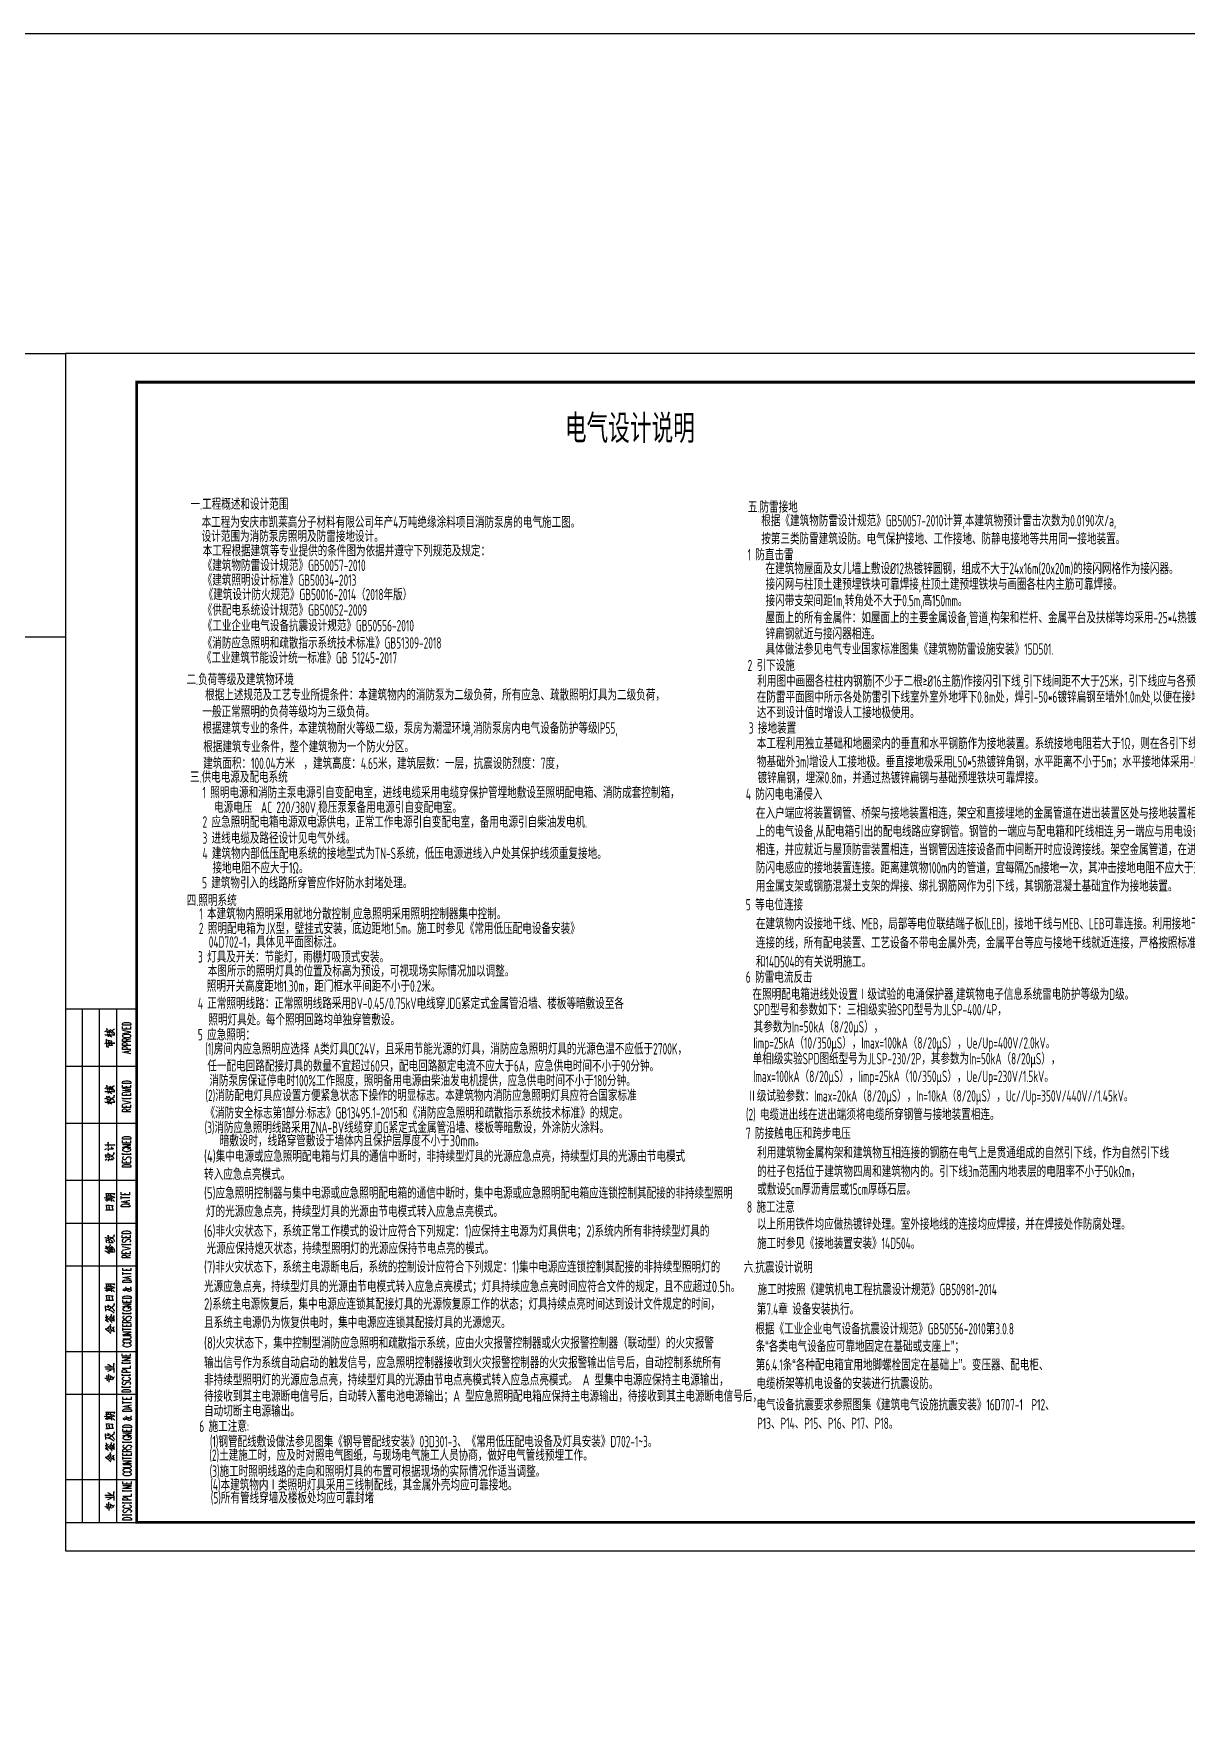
# Model space of a CAD drawing. Extents: x 5394041 to 5729212, y -433068 to -301615.
# Drawn here: x 5440235 to 5480678, y -360236 to -301615 of the extents above; entities that cross this region are included whole.
import ezdxf

# ---------------------------------------------------------------- set-up
doc = ezdxf.new("R2010")
doc.units = 0
doc.header["$LTSCALE"] = 1000
doc.header["$MEASUREMENT"] = 0
doc.layers.get('0').update_dxf_attribs({"linetype": 'CONTINUOUS'})
doc.layers.add('WALL', color=2, linetype='CONTINUOUS')
doc.layers.add('电气', color=3, linetype='CONTINUOUS')
doc.styles.add('SCEI', font='sceie.shx', dxfattribs={"width": 0.75, "bigfont": 'sceic.shx'})
doc.styles.add('sceic', font='sceie.shx', dxfattribs={"width": 0.8, "bigfont": 'sceic.shx'})
doc.styles.add('sceie', font='sceie.shx', dxfattribs={"width": 0.7, "bigfont": 'sceic.shx'})

# ---------------------------------------------------------------- blocks, each defined once
blk = doc.blocks.new('A$C04D97144')
for p, q in [((6, 0), (6, 180)), ((12, 0), (12, 180)), ((18, 0), (18, 180)), ((0, 160), (25, 160)), ((0, 140), (25, 140)), ((0, 120), (25, 120)), ((0, 105), (25, 105)), ((0, 90), (25, 90)), ((0, 60), (25, 60)), ((0, 45), (25, 45)), ((0, 15), (25, 15))]:
    blk.add_line(p, q)
blk.add_lwpolyline([(0, 180), (0, 0), (25, 0), (25, 180)], close=True)
for points in [[(13.81, 170.94), (13.95, 171.05), (13.92, 171.02), (17.27, 171.02), (17, 170.98), (16.72, 171.02)], [(13.86, 172.15), (14.14, 172.35), (14.27, 172.38), (14.34, 172.35)], [(14.77, 171.68), (14.55, 173.26), (14.52, 173.14), (14.6, 172.92)], [(14.74, 172.24), (14.91, 172.21), (15.58, 171.72), (15.62, 171.68), (15.41, 172.54)], [(14.8, 171.44), (14.97, 170.34)], [(14.99, 171.05), (15.44, 170.8), (15.79, 170.59), (16.04, 170.42), (16.29, 170.2)], [(15.05, 172.71), (15.19, 172.68), (15.62, 172.35), (15.65, 172.32), (15.93, 172.07), (16.21, 171.79), (16.46, 171.47)], [(15.19, 171.05), (15.54, 171.41)], [(15.62, 172.92), (15.82, 172.82), (16.28, 172.49), (16.56, 172.15), (16.86, 171.79), (17.09, 171.47), (17.27, 171.22)], [(16.39, 172.38), (16.86, 172.95), (17.09, 173.06), (16.81, 172.89)], [(22.97, 174.41), (20.03, 174.41), (20.03, 174.9), (20.17, 175.1), (20.47, 175.24), (20.72, 175.32), (21.18, 175.38), (21.87, 175.38), (22.28, 175.32), (22.58, 175.24), (22.83, 175.1), (22.97, 174.9), (22.97, 174.41), (22.97, 174.41)], [(22.97, 173), (20.03, 173), (20.03, 173.91)], [(20.03, 171.46), (22.97, 172.02), (20.03, 172.59)], [(20.03, 170.48), (20.17, 170.34), (20.47, 170.2), (20.72, 170.14), (21.18, 170.06), (21.87, 170.06), (22.28, 170.14), (22.58, 170.2), (22.83, 170.34), (22.97, 170.48), (22.97, 170.77), (22.83, 170.91), (22.58, 171.05), (22.28, 171.11), (21.87, 171.19), (21.18, 171.19), (20.72, 171.11), (20.47, 171.05), (20.17, 170.91), (20.03, 170.77), (20.03, 170.48), (20.03, 170.48)], [(21.43, 173), (21.43, 173.56)], [(22.97, 173), (22.97, 173.91)], [(13.78, 167.95), (14.06, 168.13), (14.27, 168.19)], [(14.27, 166.93), (14.52, 166.93), (14.71, 166.88), (14.91, 166.82), (15.05, 166.76)], [(14.56, 166.93), (14.41, 169.49), (14.31, 169.43), (14.77, 169.08)], [(14.66, 168.06), (14.71, 168.13), (17.28, 168.09), (17.03, 168.05), (16.72, 168.09)], [(16.18, 168.75), (16.32, 168.86), (14.97, 169.04), (15.08, 169.08), (15.27, 167.31)], [(15.02, 167.18), (15.27, 167.25), (16.53, 167.36), (16.29, 167.32), (16.18, 168.75), (16.15, 168.58), (16.21, 168.27)], [(15.73, 167.59), (15.62, 168.61)], [(22.97, 168.74), (20.03, 168.74), (20.03, 169.37), (20.17, 169.57), (20.33, 169.65), (20.58, 169.71), (20.88, 169.71), (21.18, 169.65), (21.27, 169.57), (21.43, 169.37), (21.43, 168.74)], [(22.97, 167.34), (20.03, 167.34), (20.03, 167.97), (20.17, 168.17), (20.33, 168.24), (20.58, 168.31), (21.02, 168.31), (21.27, 168.24), (21.43, 168.17), (21.57, 167.97), (21.57, 167.34)], [(22.97, 165.93), (20.03, 165.93), (20.03, 166.57), (20.17, 166.77), (20.33, 166.84), (20.58, 166.92), (21.02, 166.92), (21.27, 166.84), (21.43, 166.77), (21.57, 166.57), (21.57, 165.93)], [(22.97, 164.39), (20.03, 164.95), (22.97, 165.52)], [(21.43, 169.23), (22.97, 169.71)], [(21.98, 164.61), (21.98, 165.3)], [(13.86, 152.26), (14.14, 152.46), (14.27, 152.49), (14.34, 152.46)], [(14.77, 151.79), (14.55, 153.37), (14.52, 153.26), (14.6, 153.03)], [(14.74, 152.35), (14.91, 152.32), (15.58, 151.84), (15.62, 151.79), (15.41, 152.67)], [(15.05, 152.82), (15.19, 152.81), (15.62, 152.46), (15.65, 152.43), (15.93, 152.18), (16.21, 151.9), (16.46, 151.58)], [(15.62, 153.03), (15.82, 152.95), (16.28, 152.6), (16.56, 152.26), (16.86, 151.9), (17.09, 151.58), (17.27, 151.33)], [(16.39, 152.49), (16.86, 153.06), (17.09, 153.17), (16.81, 153)], [(22.97, 153.91), (20.03, 153.91), (20.03, 154.4), (20.17, 154.6), (20.47, 154.74), (20.72, 154.82), (21.18, 154.88), (21.87, 154.88), (22.28, 154.82), (22.58, 154.74), (22.83, 154.6), (22.97, 154.4), (22.97, 153.91), (22.97, 153.91)], [(22.97, 152.51), (20.03, 152.51), (20.03, 153.42)], [(21.43, 152.51), (21.43, 153.06)], [(22.97, 152.51), (22.97, 153.42)], [(13.81, 151.05), (13.95, 151.16), (13.92, 151.13), (17.27, 151.13), (17, 151.1), (16.72, 151.13)], [(13.81, 148.52), (14.06, 148.69), (14.23, 148.76), (14.41, 148.76)], [(13.81, 147.36), (13.98, 147.5), (13.92, 147.45), (17.27, 147.45), (17.06, 147.39), (16.78, 147.45)], [(14.71, 148.1), (14.52, 149.54), (14.49, 149.43), (14.55, 149.29)], [(14.74, 147.84), (14.94, 146.76)], [(14.8, 151.55), (14.97, 150.45)], [(14.91, 149.01), (15.22, 149.35), (15.36, 149.43), (15.54, 149.54)], [(14.91, 148.47), (15.13, 148.44), (15.54, 148.16), (15.82, 147.95), (15.93, 147.84)], [(14.94, 147.45), (15.33, 147.28), (15.68, 147.08), (15.99, 146.89), (16.28, 146.65)], [(14.99, 151.16), (15.44, 150.91), (15.79, 150.7), (16.04, 150.53), (16.29, 150.31)], [(15.08, 147.47), (15.44, 147.88)], [(15.19, 151.16), (15.54, 151.52)], [(15.33, 148.98), (15.57, 149.01), (15.96, 148.83), (16.28, 148.66), (16.53, 148.47), (16.72, 148.3), (16.92, 148.13), (17.09, 147.92), (17.27, 147.67)], [(15.73, 148.21), (15.79, 148.3), (17.09, 149.29), (17.12, 149.82), (17.03, 149.32), (16.92, 149.18)], [(20.03, 150.83), (22.97, 151.18), (20.03, 151.52), (22.97, 151.88), (20.03, 152.23)], [(22.97, 149.7), (20.03, 149.7), (20.03, 150.61)], [(20.03, 148.52), (20.03, 148.98), (20.03, 148.71), (22.89, 148.71), (22.89, 148.52), (22.89, 148.98)], [(20.03, 146.76), (22.97, 147.33), (20.03, 147.89)], [(21.43, 149.7), (21.43, 150.26)], [(22.97, 149.7), (22.97, 150.61)], [(22.97, 145.5), (20.03, 145.5), (20.03, 146.42)], [(22.97, 144.03), (20.03, 144.03), (20.03, 144.67), (20.17, 144.88), (20.33, 144.94), (20.58, 145.02), (20.88, 145.02), (21.18, 144.94), (21.27, 144.88), (21.43, 144.67), (21.43, 144.03)], [(21.43, 145.5), (21.43, 146.07)], [(21.43, 144.53), (22.97, 145.02)], [(22.97, 145.5), (22.97, 146.42)], [(22.97, 134.41), (20.03, 134.41), (20.03, 134.9), (20.17, 135.1), (20.47, 135.25), (20.72, 135.31), (21.18, 135.39), (21.87, 135.39), (22.28, 135.31), (22.58, 135.25), (22.83, 135.1), (22.97, 134.9), (22.97, 134.41), (22.97, 134.41)], [(13.78, 132.37), (13.98, 132.39), (17.28, 132.39), (17.06, 132.37), (16.78, 132.39)], [(13.86, 130.75), (14.14, 130.97), (14.28, 131.08), (14.45, 131.15)], [(14.14, 128.29), (14.09, 129.06), (14, 128.99), (14.23, 128.9), (14.42, 128.9), (14.6, 128.9), (14.8, 128.9), (14.88, 128.93), (14.97, 128.99), (14.99, 129.1), (15.02, 129.24), (15.02, 129.45), (14.99, 129.56), (14.94, 129.64)], [(15.13, 131.49), (14.99, 133.33), (14.97, 133.22), (15.02, 132.98)], [(15.13, 130.33), (15.02, 131.11), (14.97, 131.07), (16.72, 131), (16.84, 130.89), (16.04, 131.66)], [(15.51, 128.11), (15.36, 129.21), (15.27, 129.13), (15.51, 129.02), (15.79, 128.88), (16.01, 128.74), (16.21, 128.6), (16.46, 128.37), (16.7, 128.11), (16.89, 127.86), (17.03, 127.66), (17.12, 127.49)], [(15.76, 128.08), (15.76, 128.15), (17, 129.2), (17.03, 129.73), (16.95, 129.2), (16.84, 129.06)], [(22.97, 133), (20.03, 133), (20.03, 133.91)], [(22.97, 131.46), (20.03, 131.46), (22.97, 132.45), (20.03, 132.45)], [(20.72, 131.19), (20.47, 131.11), (20.17, 130.97), (20.03, 130.83), (20.03, 130.55), (20.17, 130.42), (20.47, 130.28), (20.72, 130.2), (21.18, 130.14), (21.87, 130.14), (22.28, 130.2), (22.58, 130.28), (22.83, 130.42), (22.97, 130.55), (22.97, 130.83), (22.83, 130.97), (22.58, 131.11), (22.28, 131.19), (21.87, 131.19), (21.87, 130.83)], [(20.03, 129.02), (20.03, 129.48), (20.03, 129.21), (22.89, 129.21), (22.89, 129.02), (22.89, 129.48)], [(21.43, 133), (21.43, 133.56)], [(22.97, 133), (22.97, 133.91)], [(13.92, 128.22), (14.17, 128.26), (14.45, 128.26), (14.71, 128.19), (14.97, 128.11), (15.13, 128), (15.27, 127.89), (15.41, 127.75)], [(13.98, 127.12), (14.38, 127.45), (14.55, 127.52)], [(15.16, 126.7), (15.05, 127.45), (14.94, 127.34), (15.16, 127.31), (16.67, 127.3), (16.78, 127.16), (16.18, 127.75)], [(20.47, 128.24), (20.17, 128.1), (20.03, 127.89), (20.03, 127.61), (20.17, 127.41), (20.47, 127.27), (20.72, 127.27), (21.02, 127.33), (21.18, 127.41), (21.27, 127.55), (21.57, 127.97), (21.73, 128.1), (21.87, 128.18), (22.12, 128.24), (22.58, 128.24), (22.83, 128.1), (22.97, 127.89), (22.97, 127.61), (22.83, 127.41), (22.58, 127.27)], [(22.97, 126.01), (20.03, 126.01), (20.03, 126.92)], [(22.97, 124.61), (20.03, 124.61), (20.03, 125.1), (20.17, 125.3), (20.47, 125.44), (20.72, 125.52), (21.18, 125.58), (21.87, 125.58), (22.28, 125.52), (22.58, 125.44), (22.83, 125.3), (22.97, 125.1), (22.97, 124.61), (22.97, 124.61)], [(21.43, 126.01), (21.43, 126.56)], [(22.97, 126.01), (22.97, 126.92)], [(13.75, 113.87), (13.92, 113.91), (16.13, 113.83)], [(13.92, 113.06), (14.09, 113.13), (16.21, 113.13)], [(14.14, 114.51), (14.45, 114.6), (15.08, 114.6), (15.76, 114.57), (16.18, 114.51), (16.64, 114.37), (16.92, 114.2), (17.34, 113.88)], [(14.49, 114.6), (14.34, 115.45), (14.27, 115.36), (15.13, 115.36), (15.19, 115.36), (16.46, 115.39), (16.95, 115.36), (17.23, 115.33), (17.31, 115.31), (16.95, 114.89), (17.2, 115.28)], [(14.69, 112.61), (14.52, 114.29)], [(15.16, 113.16), (15.08, 113.66)], [(15.19, 114.62), (15.11, 115.11)], [(15.65, 113.17), (15.57, 113.63)], [(15.93, 114.57), (15.93, 114.62), (15.85, 115.07)], [(16.29, 112.53), (16.07, 114.29), (16.04, 114.2), (16.13, 114.09)], [(16.39, 113.63), (16.72, 113.94), (16.86, 113.94), (16.61, 113.83)], [(16.46, 113.17), (16.61, 113.16), (16.89, 112.92), (17.09, 112.72), (17.23, 112.53)], [(22.54, 114.92), (19.59, 114.92), (19.59, 115.83)], [(19.59, 113.44), (19.59, 114.43)], [(19.59, 113.94), (22.54, 113.94)], [(22.54, 111.9), (19.59, 112.47), (22.54, 113.03)], [(22.54, 110.72), (19.59, 110.72), (19.59, 111.21), (19.75, 111.41), (20.05, 111.56), (20.3, 111.63), (20.75, 111.7), (21.44, 111.7), (21.85, 111.63), (22.15, 111.56), (22.4, 111.41), (22.54, 111.21), (22.54, 110.72), (22.54, 110.72)], [(21, 114.92), (21, 115.48)], [(21.55, 112.12), (21.55, 112.81)], [(22.54, 114.92), (22.54, 115.83)], [(14.17, 109.58), (14.45, 109.64), (15.08, 109.67), (15.73, 109.69), (15.82, 109.69), (16.28, 109.69), (16.86, 109.69), (16.67, 109.69), (16.5, 110.8), (16.7, 111.02), (16.43, 111.08), (16.1, 111.08), (15.44, 111.12), (14.77, 111.13), (14.2, 111.13), (14.28, 111.16), (14.49, 109.67)], [(15.51, 109.69), (15.33, 110.8), (15.3, 110.69), (15.41, 110.42)], [(13.84, 99.93), (14.17, 99.88), (14.63, 99.71), (15.11, 99.49), (15.41, 99.32), (15.65, 99.21), (15.85, 99.08)], [(15.16, 99.49), (14.99, 100.76), (14.97, 100.62), (15.02, 100.39)], [(15.11, 100.2), (15.27, 100.2), (15.73, 100.07), (15.99, 99.96), (16.21, 99.85), (16.42, 99.71), (16.61, 99.54), (16.81, 99.35), (16.95, 99.11), (17.09, 98.89), (17.14, 98.72), (17.2, 98.55)], [(15.54, 99.35), (15.57, 99.43), (17.09, 100.31), (17.12, 100.84), (17.03, 100.34), (16.86, 100.2)], [(22.86, 101.27), (19.92, 101.27), (19.92, 101.75), (20.06, 101.97), (20.36, 102.11), (20.61, 102.18), (21.07, 102.24), (21.76, 102.24), (22.17, 102.18), (22.47, 102.11), (22.72, 101.97), (22.86, 101.75), (22.86, 101.27), (22.86, 101.27)], [(22.86, 99.87), (19.92, 99.87), (19.92, 100.78)], [(21.32, 99.87), (21.32, 100.43)], [(22.86, 99.87), (22.86, 100.78)], [(13.78, 95.27), (13.95, 95.23), (14.41, 94.98), (14.45, 94.98), (14.8, 94.75), (15.08, 94.56), (15.3, 94.35), (15.51, 94.18)], [(13.84, 96.29), (14.27, 96.08), (14.6, 95.91), (14.85, 95.72), (14.91, 95.69), (15.11, 95.55)], [(14.38, 96.02), (14.41, 96.14), (14.28, 96.99), (14.23, 96.93), (14.63, 96.65), (14.97, 96.4), (15.19, 96.16), (15.4, 95.91), (15.58, 95.66), (15.71, 95.49)], [(14.49, 98.06), (14.34, 99.21), (14.27, 99.08), (15.25, 98.94), (15.25, 99.08), (15.36, 98.23), (15.11, 98.19), (15.41, 98.23), (16.7, 98.2)], [(14.66, 95.91), (14.69, 96.02), (15.71, 97.13), (15.68, 97.5), (15.68, 97.13), (15.57, 96.99)], [(14.74, 94.86), (17.23, 94.86), (17, 94.81), (16.57, 94.86)], [(14.83, 95.3), (16.46, 95.3), (16.28, 95.27), (16.13, 95.3)], [(15.41, 96.4), (15.51, 96.36), (15.54, 96.33), (15.76, 96.05), (15.96, 95.83), (16.1, 95.63)], [(15.76, 96.62), (15.87, 96.57), (15.93, 96.54), (16.21, 96.22), (16.24, 96.16), (16.39, 96), (16.53, 95.77), (16.67, 95.55)], [(16.81, 98.12), (16.04, 99)], [(16.1, 96.88), (16.29, 96.79), (16.57, 96.47), (16.81, 96.19), (16.95, 95.91), (17.12, 95.63), (17.23, 95.38), (17.28, 95.17)], [(20.36, 99.3), (20.06, 99.16), (19.92, 98.96), (19.92, 98.67), (20.06, 98.47), (20.36, 98.33), (20.61, 98.33), (20.91, 98.39), (21.07, 98.47), (21.16, 98.61), (21.46, 99.02), (21.62, 99.16), (21.76, 99.24), (22.01, 99.3), (22.47, 99.3), (22.72, 99.16), (22.86, 98.96), (22.86, 98.67), (22.72, 98.47), (22.47, 98.33)], [(19.92, 97.28), (19.92, 97.75), (19.92, 97.48), (22.78, 97.48), (22.78, 97.28), (22.78, 97.75)], [(19.92, 95.53), (22.86, 96.08), (19.92, 96.65)], [(22.86, 94.26), (19.92, 94.26), (19.92, 95.17)], [(21.32, 94.26), (21.32, 94.83)], [(22.86, 94.26), (22.86, 95.17)], [(22.86, 92.8), (19.92, 92.8), (19.92, 93.43), (20.06, 93.63), (20.22, 93.71), (20.47, 93.77), (20.77, 93.77), (21.07, 93.71), (21.16, 93.63), (21.32, 93.43), (21.32, 92.8)], [(23.05, 88.31), (20.09, 88.31), (20.09, 89.22)], [(21.32, 93.29), (22.86, 93.77)], [(21.49, 88.31), (21.49, 88.87)], [(23.05, 88.31), (23.05, 89.22)], [(13.75, 82.18), (13.92, 82.23), (16.13, 82.15)], [(14.14, 82.82), (14.45, 82.9), (15.08, 82.9), (15.76, 82.89), (16.18, 82.82), (16.64, 82.68), (16.92, 82.51), (17.34, 82.19)], [(14.49, 82.9), (14.34, 83.77), (14.27, 83.67), (15.13, 83.67), (15.19, 83.67), (16.46, 83.7), (16.95, 83.67), (17.23, 83.64), (17.31, 83.62), (16.95, 83.2), (17.2, 83.59)], [(14.69, 80.92), (14.52, 82.6)], [(15.19, 82.93), (15.11, 83.42)], [(15.93, 82.89), (15.93, 82.93), (15.85, 83.39)], [(16.29, 80.84), (16.07, 82.6), (16.04, 82.51), (16.13, 82.4)], [(16.39, 81.94), (16.72, 82.26), (16.86, 82.26), (16.61, 82.15)], [(20.09, 86.83), (20.09, 87.82)], [(20.09, 87.33), (23.05, 87.33)], [(23.05, 85.29), (20.09, 85.86), (23.05, 86.42)], [(23.05, 84.11), (20.09, 84.11), (20.09, 84.6), (20.25, 84.8), (20.55, 84.94), (20.8, 85.02), (21.26, 85.09), (21.95, 85.09), (22.34, 85.02), (22.65, 84.94), (22.89, 84.8), (23.05, 84.6), (23.05, 84.11), (23.05, 84.11)], [(21.35, 82.43), (21.26, 82.43), (21.1, 82.35), (21.1, 82.29), (21.26, 82.21), (21.49, 82.15), (22.2, 82.01), (22.65, 81.87), (22.89, 81.72), (23.05, 81.58), (23.05, 81.3), (22.89, 81.17), (22.75, 81.1), (22.5, 81.03), (22.2, 81.03), (21.95, 81.1), (21.79, 81.17), (21.26, 81.66), (21.1, 81.72), (20.8, 81.8), (20.55, 81.8), (20.25, 81.72), (20.09, 81.58), (20.25, 81.44), (20.55, 81.38), (20.8, 81.38), (21.26, 81.44), (21.65, 81.58), (22.65, 81.94), (22.89, 82.08), (23.05, 82.21), (23.05, 82.35), (22.89, 82.43), (22.75, 82.43)], [(22.04, 85.51), (22.04, 86.2)], [(14.14, 74.09), (14, 76.02), (13.89, 75.88), (14.06, 75.82), (14.6, 75.63), (15.13, 75.42), (15.08, 75.38), (15.08, 75.42), (14.97, 76.24), (14.88, 76.16), (15.19, 76.02), (15.47, 75.88), (15.68, 75.77), (15.85, 75.63), (16.13, 75.42), (16.35, 75.24), (16.57, 75), (16.72, 74.8), (16.89, 74.54), (17.06, 74.26), (17.2, 74.04)], [(13.92, 81.38), (14.09, 81.44), (16.21, 81.44)], [(14.17, 77.89), (14.45, 77.95), (15.08, 77.98), (15.73, 78), (15.82, 78), (16.28, 78), (16.86, 78), (16.67, 78), (16.5, 79.12), (16.7, 79.34), (16.43, 79.4), (16.1, 79.4), (15.44, 79.43), (14.77, 79.45), (14.2, 79.45), (14.28, 79.48), (14.49, 77.98)], [(15.16, 81.46), (15.08, 81.97)], [(15.22, 74.69), (17.12, 76.16), (17.12, 76.76), (17.06, 76.23), (17.03, 76.16), (16.81, 75.94)], [(15.51, 78), (15.33, 79.12), (15.3, 79.01), (15.41, 78.74)], [(15.65, 81.49), (15.57, 81.94)], [(16.46, 81.49), (16.61, 81.46), (16.89, 81.24), (17.09, 81.03), (17.23, 80.84)], [(23.05, 78.5), (20.09, 78.5), (20.09, 78.99), (20.25, 79.21), (20.55, 79.35), (20.8, 79.41), (21.26, 79.49), (21.95, 79.49), (22.34, 79.41), (22.65, 79.35), (22.89, 79.21), (23.05, 78.99), (23.05, 78.5), (23.05, 78.5)], [(23.05, 77.11), (20.09, 77.11), (20.09, 78.02)], [(23.05, 75.57), (20.09, 75.57), (23.05, 76.56), (20.09, 76.56)], [(21.49, 77.11), (21.49, 77.67)], [(23.05, 77.11), (23.05, 78.02)], [(13.92, 72), (14.06, 72.03), (14.85, 71.69)], [(13.92, 70.95), (14.12, 70.92), (14.55, 70.7), (14.88, 70.49), (15.16, 70.27)], [(14.23, 74.8), (14.38, 74.8), (14.91, 74.69), (15.22, 74.61), (15.54, 74.5), (15.87, 74.36), (16.15, 74.18), (16.5, 73.98), (16.75, 73.79), (16.98, 73.55), (17.09, 73.44)], [(14.49, 70.73), (14.41, 71.54)], [(14.56, 71.83), (14.42, 72.85)], [(14.52, 70.92), (14.94, 71.12)], [(14.6, 72.14), (15.05, 72.39)], [(14.85, 71.48), (14.99, 71.47), (15.51, 71.01), (15.57, 70.98), (15.82, 70.74), (16.13, 70.35), (16.28, 70.16), (16.42, 69.96)], [(15.05, 71.43), (16.13, 72.56), (16.13, 73.02), (16.1, 72.56), (15.9, 72.33)], [(15.76, 71.86), (15.87, 70.95)], [(16.04, 71.37), (16.46, 71.48), (16.7, 71.43), (16.39, 71.43)], [(16.07, 72.08), (16.28, 72.08), (17.06, 71.75)], [(16.28, 70.84), (16.64, 70.98), (16.81, 70.98), (16.57, 70.95)], [(17.14, 70.46), (17, 72.63), (17, 72.49), (17.03, 72.17)], [(20.8, 75.28), (20.55, 75.22), (20.25, 75.08), (20.09, 74.94), (20.09, 74.65), (20.25, 74.51), (20.55, 74.37), (20.8, 74.31), (21.26, 74.23), (21.95, 74.23), (22.34, 74.31), (22.65, 74.37), (22.89, 74.51), (23.05, 74.65), (23.05, 74.94), (22.89, 75.08), (22.65, 75.22), (22.34, 75.28), (21.95, 75.28), (21.95, 74.94)], [(20.55, 72.35), (20.25, 72.2), (20.09, 72), (20.09, 71.72), (20.25, 71.51), (20.55, 71.37), (20.8, 71.37), (21.1, 71.43), (21.26, 71.51), (21.35, 71.65), (21.65, 72.06), (21.79, 72.2), (21.95, 72.28), (22.2, 72.35), (22.65, 72.35), (22.89, 72.2), (23.05, 72), (23.05, 71.72), (22.89, 71.51), (22.65, 71.37)], [(23.05, 70.04), (20.09, 70.04), (20.09, 70.66), (20.25, 70.88), (20.39, 70.95), (20.64, 71.03), (20.94, 71.03), (21.26, 70.95), (21.35, 70.88), (21.49, 70.66), (21.49, 70.04)], [(20.11, 73.11), (20.11, 73.59), (20.11, 73.32), (22.95, 73.32), (22.95, 73.11), (22.95, 73.59)], [(21.49, 70.52), (23.05, 71.03)], [(13.89, 67.85), (14.03, 67.84), (14.49, 67.57), (14.97, 67.24), (15.27, 66.96), (15.62, 66.61), (15.93, 66.27)], [(14.23, 67.74), (15.76, 69.05), (15.76, 69.08), (15.79, 69.5), (15.71, 69.05), (15.57, 68.87)], [(15.4, 67.27), (15.4, 67.29), (15.4, 67.35), (15.27, 68.26), (15.27, 68.13), (15.33, 67.99)], [(16.04, 66.69), (16.07, 66.82), (15.9, 68.76), (15.87, 68.65), (15.9, 68.54)], [(16.13, 67.63), (16.24, 67.6), (16.78, 67.18), (17.09, 66.93), (17.12, 66.83), (16.86, 68.4), (16.39, 67.99)], [(16.86, 68.4), (17, 68.51), (17.17, 68.59)], [(23.05, 68.7), (20.09, 68.7), (20.09, 69.61)], [(20.09, 67.24), (20.09, 68.21)], [(20.09, 67.73), (23.05, 67.73)], [(23.05, 65.76), (20.09, 65.76), (23.05, 66.75), (20.09, 66.75)], [(20.09, 64.44), (22.2, 64.44), (22.65, 64.51), (22.89, 64.65), (23.05, 64.85), (23.05, 64.99), (22.89, 65.21), (22.65, 65.35), (22.2, 65.42), (20.09, 65.42)], [(21.49, 68.7), (21.49, 69.27)], [(23.05, 68.7), (23.05, 69.61)], [(22.81, 58.27), (19.86, 58.27), (19.86, 59.18)], [(20.09, 63.39), (20.25, 63.25), (20.55, 63.11), (20.8, 63.05), (21.26, 62.97), (21.95, 62.97), (22.34, 63.05), (22.65, 63.11), (22.89, 63.25), (23.05, 63.39), (23.05, 63.67), (22.89, 63.81), (22.65, 63.94), (22.34, 64.02), (21.95, 64.08), (21.26, 64.08), (20.8, 64.02), (20.55, 63.94), (20.25, 63.81), (20.09, 63.67), (20.09, 63.39), (20.09, 63.39)], [(20.8, 62.68), (20.55, 62.62), (20.25, 62.48), (20.09, 62.34), (20.09, 62.06), (20.25, 61.91), (20.55, 61.77), (20.8, 61.71), (21.26, 61.63), (21.95, 61.63), (22.34, 61.71), (22.65, 61.77), (22.89, 61.91), (23.05, 62.06), (23.05, 62.34), (22.89, 62.48), (22.65, 62.62), (22.34, 62.68)], [(21.26, 58.27), (21.26, 58.83)], [(22.81, 58.27), (22.81, 59.18)], [(13.86, 54.53), (14.09, 54.59), (17.03, 54.53)], [(14.06, 53.82), (14.31, 53.87), (17.06, 53.87)], [(14.8, 55.44), (15.16, 55.38), (15.71, 55.02), (16.28, 54.56)], [(14.91, 53.02), (15.85, 53.43), (16.15, 53.48)], [(17.12, 52.63), (16.98, 55.83), (16.95, 55.69), (17, 55.38)], [(22.81, 56.73), (19.86, 56.73), (22.81, 57.72), (19.86, 57.72)], [(19.86, 54.07), (22.81, 54.07), (22.81, 54.91)], [(22.81, 52.6), (19.86, 52.6), (19.86, 53.23), (20.01, 53.45), (20.16, 53.51), (20.41, 53.59), (20.86, 53.59), (21.11, 53.51), (21.26, 53.45), (21.41, 53.23), (21.41, 52.6)], [(19.87, 55.68), (19.87, 56.15), (19.87, 55.88), (22.72, 55.88), (22.72, 55.68), (22.72, 56.15)], [(13.84, 50.54), (14.06, 50.56), (15.11, 50.34), (16.04, 50.08), (15.99, 50.02), (15.79, 51.39), (15.71, 51.36), (16.84, 50.68)], [(14.74, 49.71), (14.55, 51.5), (14.55, 51.39), (14.6, 51.18)], [(15.36, 49.2), (15.19, 52.03), (15.16, 51.89), (15.19, 51.72)], [(16.46, 50.05), (16.7, 50.4), (16.84, 50.62), (16.98, 50.87), (17.09, 51.01), (17.23, 51.11)], [(20.56, 50.85), (20.31, 50.78), (20.01, 50.65), (19.86, 50.51), (19.86, 50.23), (20.01, 50.08), (20.31, 49.94), (20.56, 49.88), (21.02, 49.8), (21.71, 49.8), (22.1, 49.88), (22.42, 49.94), (22.65, 50.08), (22.81, 50.23), (22.81, 50.51), (22.65, 50.65), (22.42, 50.78), (22.1, 50.85)], [(20.31, 49.31), (20.01, 49.17), (19.86, 48.97), (19.86, 48.69), (20.01, 48.47), (20.31, 48.34), (20.56, 48.34), (20.86, 48.4), (21.02, 48.47), (21.11, 48.61), (21.41, 49.03), (21.55, 49.17), (21.71, 49.24), (21.96, 49.31), (22.42, 49.31), (22.65, 49.17), (22.81, 48.97), (22.81, 48.69), (22.65, 48.47), (22.42, 48.34)], [(19.87, 51.48), (19.87, 51.95), (19.87, 51.69), (22.72, 51.69), (22.72, 51.48), (22.72, 51.95)], [(19.87, 47.29), (19.87, 47.74), (19.87, 47.48), (22.72, 47.48), (22.72, 47.29), (22.72, 47.74)], [(22.81, 45.67), (19.86, 45.67), (19.86, 46.16), (20.01, 46.38), (20.31, 46.52), (20.56, 46.58), (21.02, 46.66), (21.71, 46.66), (22.1, 46.58), (22.42, 46.52), (22.65, 46.38), (22.81, 46.16), (22.81, 45.67), (22.81, 45.67)], [(23.13, 43.08), (20.19, 43.08), (20.19, 43.99)], [(20.19, 41.62), (20.19, 42.59)], [(20.19, 42.1), (23.13, 42.1)], [(23.13, 40.08), (20.19, 40.63), (23.13, 41.19)], [(21.59, 43.08), (21.59, 43.64)], [(23.13, 43.08), (23.13, 43.99)], [(13.75, 37.17), (13.92, 37.23), (16.13, 37.14)], [(13.92, 36.39), (14.09, 36.43), (16.21, 36.43)], [(14.14, 37.83), (14.45, 37.91), (15.08, 37.91), (15.76, 37.88), (16.18, 37.83), (16.64, 37.69), (16.92, 37.52), (17.34, 37.2)], [(14.49, 37.91), (14.34, 38.76), (14.27, 38.68), (15.13, 38.68), (15.19, 38.68), (16.46, 38.71), (16.95, 38.68), (17.23, 38.65), (17.31, 38.62), (16.95, 38.19), (17.2, 38.59)], [(14.69, 35.93), (14.52, 37.6)], [(15.16, 36.46), (15.08, 36.98)], [(15.19, 37.94), (15.11, 38.43)], [(15.65, 36.5), (15.57, 36.95)], [(15.93, 37.88), (15.93, 37.94), (15.85, 38.4)], [(16.29, 35.84), (16.07, 37.6), (16.04, 37.52), (16.13, 37.41)], [(16.39, 36.95), (16.72, 37.27), (16.86, 37.27), (16.61, 37.14)], [(16.46, 36.5), (16.61, 36.46), (16.89, 36.24), (17.09, 36.04), (17.23, 35.84)], [(23.13, 38.88), (20.19, 38.88), (20.19, 39.37), (20.33, 39.58), (20.63, 39.72), (20.88, 39.79), (21.33, 39.86), (22.03, 39.86), (22.43, 39.79), (22.73, 39.72), (22.98, 39.58), (23.13, 39.37), (23.13, 38.88), (23.13, 38.88)], [(21.43, 37.2), (21.33, 37.2), (21.18, 37.12), (21.18, 37.06), (21.33, 36.98), (21.59, 36.92), (22.28, 36.78), (22.73, 36.64), (22.98, 36.5), (23.13, 36.35), (23.13, 36.09), (22.98, 35.95), (22.83, 35.87), (22.58, 35.8), (22.28, 35.8), (22.03, 35.87), (21.88, 35.95), (21.33, 36.43), (21.18, 36.5), (20.88, 36.57), (20.63, 36.57), (20.33, 36.5), (20.19, 36.35), (20.33, 36.21), (20.63, 36.15), (20.88, 36.15), (21.33, 36.21), (21.73, 36.35), (22.73, 36.72), (22.98, 36.86), (23.13, 36.98), (23.13, 37.12), (22.98, 37.2), (22.83, 37.2)], [(22.14, 40.28), (22.14, 40.97)], [(14.14, 29.1), (14, 31.03), (13.89, 30.89), (14.06, 30.82), (14.6, 30.62), (15.13, 30.43), (15.08, 30.37), (15.08, 30.43), (14.97, 31.25), (14.88, 31.17), (15.19, 31.03), (15.47, 30.89), (15.68, 30.76), (15.85, 30.62), (16.13, 30.43), (16.35, 30.23), (16.57, 30.01), (16.72, 29.8), (16.89, 29.55), (17.06, 29.27), (17.2, 29.03)], [(14.17, 32.9), (14.45, 32.95), (15.08, 32.98), (15.73, 33.01), (15.82, 33.01), (16.28, 33.01), (16.86, 33.01), (16.67, 33.01), (16.5, 34.11), (16.7, 34.34), (16.43, 34.39), (16.1, 34.39), (15.44, 34.42), (14.77, 34.45), (14.2, 34.45), (14.28, 34.49), (14.49, 32.98)], [(14.23, 29.8), (14.38, 29.8), (14.91, 29.69), (15.22, 29.6), (15.54, 29.49), (15.87, 29.35), (16.15, 29.18), (16.5, 28.99), (16.75, 28.78), (16.98, 28.56), (17.09, 28.45)], [(15.22, 29.69), (17.12, 31.17), (17.12, 31.77), (17.06, 31.22), (17.03, 31.17), (16.81, 30.93)], [(15.51, 33.01), (15.33, 34.11), (15.3, 34), (15.41, 33.75)], [(23.13, 33.28), (20.19, 33.28), (20.19, 33.78), (20.33, 33.98), (20.63, 34.12), (20.88, 34.19), (21.33, 34.27), (22.03, 34.27), (22.43, 34.19), (22.73, 34.12), (22.98, 33.98), (23.13, 33.78), (23.13, 33.28), (23.13, 33.28)], [(23.13, 31.88), (20.19, 31.88), (20.19, 32.79)], [(23.13, 30.34), (20.19, 30.34), (23.13, 31.33), (20.19, 31.33)], [(20.88, 30.06), (20.63, 29.99), (20.33, 29.85), (20.19, 29.71), (20.19, 29.43), (20.33, 29.29), (20.63, 29.14), (20.88, 29.08), (21.33, 29.02), (22.03, 29.02), (22.43, 29.08), (22.73, 29.14), (22.98, 29.29), (23.13, 29.43), (23.13, 29.71), (22.98, 29.85), (22.73, 29.99), (22.43, 30.06), (22.03, 30.06), (22.03, 29.71)], [(21.59, 31.88), (21.59, 32.44)], [(23.13, 31.88), (23.13, 32.79)], [(13.92, 26.99), (14.06, 27.02), (14.85, 26.69)], [(13.92, 25.95), (14.12, 25.92), (14.55, 25.69), (14.88, 25.5), (15.16, 25.26)], [(14.23, 22.75), (15.76, 24.05), (15.76, 24.09), (15.79, 24.51), (15.71, 24.05), (15.57, 23.88)], [(14.49, 25.72), (14.41, 26.55)], [(14.56, 26.83), (14.42, 27.86)], [(14.52, 25.92), (14.94, 26.13)], [(14.6, 27.15), (15.05, 27.4)], [(14.85, 26.49), (14.99, 26.46), (15.51, 26), (15.57, 25.99), (15.82, 25.75), (16.13, 25.36), (16.28, 25.15), (16.42, 24.97)], [(15.05, 26.43), (16.13, 27.57), (16.13, 28.01), (16.1, 27.57), (15.9, 27.34)], [(15.76, 26.85), (15.87, 25.95)], [(16.04, 21.7), (16.07, 21.81), (15.9, 23.77), (15.87, 23.66), (15.9, 23.54)], [(16.04, 26.38), (16.46, 26.49), (16.7, 26.43), (16.39, 26.43)], [(16.07, 27.09), (16.28, 27.09), (17.06, 26.74)], [(16.28, 25.84), (16.64, 25.99), (16.81, 25.99), (16.57, 25.95)], [(16.86, 23.39), (17, 23.52), (17.17, 23.6)], [(17.14, 25.47), (17, 27.62), (17, 27.48), (17.03, 27.16)], [(20.19, 27.89), (20.19, 28.36), (20.19, 28.09), (23.05, 28.09), (23.05, 27.89), (23.05, 28.36)], [(20.63, 27.12), (20.33, 26.98), (20.19, 26.77), (20.19, 26.49), (20.33, 26.28), (20.63, 26.14), (20.88, 26.14), (21.18, 26.21), (21.33, 26.28), (21.43, 26.43), (21.73, 26.83), (21.88, 26.98), (22.03, 27.05), (22.28, 27.12), (22.73, 27.12), (22.98, 26.98), (23.13, 26.77), (23.13, 26.49), (22.98, 26.28), (22.73, 26.14)], [(23.13, 24.81), (20.19, 24.81), (20.19, 25.44), (20.33, 25.66), (20.49, 25.72), (20.74, 25.8), (21.04, 25.8), (21.33, 25.72), (21.43, 25.66), (21.59, 25.44), (21.59, 24.81)], [(23.13, 23.49), (20.19, 23.49), (20.19, 24.38)], [(21.59, 25.3), (23.13, 25.8)], [(21.59, 23.49), (21.59, 24.04)], [(23.13, 23.49), (23.13, 24.38)], [(13.89, 22.86), (14.03, 22.83), (14.49, 22.58), (14.97, 22.23), (15.27, 21.95), (15.62, 21.62), (15.93, 21.27)], [(15.4, 22.26), (15.4, 22.29), (15.4, 22.36), (15.27, 23.25), (15.27, 23.14), (15.33, 23)], [(16.13, 22.64), (16.24, 22.61), (16.78, 22.18), (17.09, 21.93), (17.12, 21.84), (16.86, 23.39), (16.39, 23)], [(20.19, 22.01), (20.19, 22.99)], [(20.19, 22.5), (23.13, 22.5)], [(23.13, 20.54), (20.19, 20.54), (23.13, 21.52), (20.19, 21.52)], [(20.19, 19.22), (22.28, 19.22), (22.73, 19.28), (22.98, 19.42), (23.13, 19.62), (23.13, 19.77), (22.98, 19.99), (22.73, 20.13), (22.28, 20.19), (20.19, 20.19)], [(20.19, 18.16), (20.33, 18.02), (20.63, 17.88), (20.88, 17.82), (21.33, 17.74), (22.03, 17.74), (22.43, 17.82), (22.73, 17.88), (22.98, 18.02), (23.13, 18.16), (23.13, 18.45), (22.98, 18.59), (22.73, 18.73), (22.43, 18.79), (22.03, 18.85), (21.33, 18.85), (20.88, 18.79), (20.63, 18.73), (20.33, 18.59), (20.19, 18.45), (20.19, 18.16), (20.19, 18.16)], [(20.88, 17.46), (20.63, 17.39), (20.33, 17.25), (20.19, 17.11), (20.19, 16.83), (20.33, 16.69), (20.63, 16.54), (20.88, 16.48), (21.33, 16.42), (22.03, 16.42), (22.43, 16.48), (22.73, 16.54), (22.98, 16.69), (23.13, 16.83), (23.13, 17.11), (22.98, 17.25), (22.73, 17.39), (22.43, 17.46)], [(23.13, 13.43), (20.19, 13.43), (20.19, 14.35)], [(23.13, 11.89), (20.19, 11.89), (23.13, 12.87), (20.19, 12.87)], [(21.59, 13.43), (21.59, 14)], [(23.13, 13.43), (23.13, 14.35)], [(13.84, 5.53), (14.06, 5.56), (15.11, 5.34), (16.04, 5.08), (15.99, 5.03), (15.79, 6.38), (15.71, 6.37), (16.84, 5.67)], [(13.86, 9.54), (14.09, 9.59), (17.03, 9.54)], [(14.06, 8.82), (14.31, 8.88), (17.06, 8.88)], [(14.74, 4.72), (14.55, 6.51), (14.55, 6.38), (14.6, 6.19)], [(14.8, 10.43), (15.16, 10.39), (15.71, 10.01), (16.28, 9.55)], [(14.91, 8.03), (15.85, 8.42), (16.15, 8.49)], [(15.36, 4.2), (15.19, 7.04), (15.16, 6.9), (15.19, 6.73)], [(16.46, 5.06), (16.7, 5.39), (16.84, 5.63), (16.98, 5.88), (17.09, 6.02), (17.23, 6.1)], [(17.12, 7.64), (16.98, 10.84), (16.95, 10.7), (17, 10.39)], [(20.19, 10.84), (20.19, 11.31), (20.19, 11.05), (23.05, 11.05), (23.05, 10.84), (23.05, 11.31)], [(20.19, 9.24), (23.13, 9.24), (23.13, 10.07)], [(23.13, 7.76), (20.19, 7.76), (20.19, 8.39), (20.33, 8.61), (20.49, 8.67), (20.74, 8.75), (21.18, 8.75), (21.43, 8.67), (21.59, 8.61), (21.73, 8.39), (21.73, 7.76)], [(20.19, 6.65), (20.19, 7.12), (20.19, 6.85), (23.05, 6.85), (23.05, 6.65), (23.05, 7.12)], [(20.88, 6.02), (20.63, 5.94), (20.33, 5.8), (20.19, 5.66), (20.19, 5.39), (20.33, 5.25), (20.63, 5.11), (20.88, 5.03), (21.33, 4.97), (22.03, 4.97), (22.43, 5.03), (22.73, 5.11), (22.98, 5.25), (23.13, 5.39), (23.13, 5.66), (22.98, 5.8), (22.73, 5.94), (22.43, 6.02)], [(20.63, 4.48), (20.33, 4.34), (20.19, 4.12), (20.19, 3.85), (20.33, 3.63), (20.63, 3.49), (20.88, 3.49), (21.18, 3.57), (21.33, 3.63), (21.43, 3.77), (21.73, 4.2), (21.88, 4.34), (22.03, 4.4), (22.28, 4.48), (22.73, 4.48), (22.98, 4.34), (23.13, 4.12), (23.13, 3.85), (22.98, 3.63), (22.73, 3.49)], [(20.19, 2.45), (20.19, 2.91), (20.19, 2.64), (23.05, 2.64), (23.05, 2.45), (23.05, 2.91)], [(23.13, 0.84), (20.19, 0.84), (20.19, 1.32), (20.33, 1.54), (20.63, 1.67), (20.88, 1.75), (21.33, 1.81), (22.03, 1.81), (22.43, 1.75), (22.73, 1.67), (22.98, 1.54), (23.13, 1.32), (23.13, 0.84), (23.13, 0.84)]]:
    blk.add_lwpolyline(points)
blk = doc.blocks.new('A$C1BD43FEB')
blk.add_blockref('A$C04D97144', (0, 0))
blk = doc.blocks.new('GXED01100007000C')
blk.add_blockref('A$C1BD43FEB', (-25, 0))

msp = doc.modelspace()

# ---------------------------------------------------------------- linework, layer by layer
at = {"color": 1}
msp.add_lwpolyline([(5394041.5, -301614.8), (5684355, -301614.8), (5684355, -433067.9), (5394041.5, -433067.9)], close=True, dxfattribs=at)
at = {"color": 0}
msp.add_lwpolyline([(5441357, -354845.4), (5500757, -354845.4), (5500757, -312845.4), (5441357, -312845.4), (5441357, -354845.4)], dxfattribs=at)
at = {"color": 0, "const_width": 100}
msp.add_lwpolyline([(5499757, -353845.4), (5443857, -353845.4), (5443857, -313845.4), (5499757, -313845.4)], close=True, dxfattribs=at)
at = {"layer": 'WALL'}
msp.add_lwpolyline([(5426725.4, -312845.4), (5441357, -312845.4), (5441357, -322788.8), (5426725.4, -322788.8)], close=True, dxfattribs=at)

# ---------------------------------------------------------------- block references
at = {"color": 0, "xscale": 100, "yscale": 100, "zscale": 100}
msp.add_blockref('GXED01100007000C', (5443857, -353845.4), dxfattribs=at)

# ---------------------------------------------------------------- texts
at = {"layer": '电气', "color": 2, "style": 'SCEI', "width": 0.8}
msp.add_text('电气设计说明', height=1000, dxfattribs=at).set_placement((5458873, -315978.4))
at = {"layer": '电气'}
for s, style, width, p in [('一.工程概述和设计范围', 'sceie', 0.7, (5445745.2, -318326.8)), ('五.防雷接地', 'sceie', 0.7, (5465293.3, -318425.5)), ('本工程为安庆市凯莱高分子材料有限公司年产4万吨绝缘涂料项目消防泵房的电气施工图。', 'sceie', 0.7, (5446132.3, -318960)), ('根据《建筑物防雷设计规范》GB50057-2010计算,本建筑物预计雷击次数为0.0190次/a,', 'sceie', 0.7, (5465761.3, -318907.2)), ('设计范围为消防泵房照明及防雷接地设计。', 'sceie', 0.7, (5446136.3, -319455.1)), ('按第三类防雷建筑设防。电气保护接地、工作接地、防静电接地等共用同一接地装置。', 'sceie', 0.7, (5465760.3, -319541.9)), ('本工程根据建筑等专业提供的条件图为依据并遵守下列规范及规定：', 'sceie', 0.7, (5446171.8, -319961.8)), ('《建筑物防雷设计规范》GB50057-2010', 'sceie', 0.7, (5446171.8, -320474)), ('1 防直击雷', 'sceie', 0.7, (5465283, -320102.6)), ('《建筑照明设计标准》GB50034-2013', 'sceie', 0.7, (5446171.8, -320992.4)), ('在建筑物屋面及女儿墙上敷设%%C12热镀锌圆钢，组成不大于24x16m(20x20m)的接闪网格作为接闪器。', 'sceie', 0.7, (5465911.5, -320583.6)), ('《建筑设计防火规范》GB50016-2014（2018年版）', 'sceie', 0.7, (5446204.3, -321496.5)), ('接闪网与柱顶土建预埋铁块可靠焊接,柱顶土建预埋铁块与画圈各柱内主筋可靠焊接。', 'sceie', 0.7, (5465911.5, -321133.3)), ('《供配电系统设计规范》GB50052-2009', 'sceie', 0.7, (5446171.8, -322042.4)), ('接闪带支架间距1m,转角处不大于0.5m,高150mm。', 'sceie', 0.7, (5465911.5, -321709.6)), ('《工业企业电气设备抗震设计规范》GB50556-2010', 'sceie', 0.7, (5446171.8, -322589.1)), ('屋面上的所有金属件：如屋面上的主要金属设备,管道,构架和栏杆、金属平台及扶梯等均采用-25*4热镀', 'sceie', 0.7, (5465911.5, -322307.2)), ('《消防应急照明和疏散指示系统技术标准》GB51309-2018', 'sceie', 0.7, (5446168.6, -323195.7)), ('锌扁钢就近与接闪器相连。', 'sceie', 0.7, (5465911.5, -322874)), ('具体做法参见电气专业国家标准图集《建筑物防雷设施安装》15D501.', 'sceie', 0.7, (5465911.5, -323411.2)), ('《工业建筑节能设计统一标准》GB 51245-2017', 'sceie', 0.7, (5446144.5, -323717)), ('2 引下设施', 'sceie', 0.7, (5465283, -323985.7)), ('二.负荷等级及建筑物环境', 'sceie', 0.7, (5445603.2, -324477.2)), ('利用图中画圈各柱柱内钢筋(不少于二根≥%%C16主筋)作接闪引下线,引下线间距不大于25米，引下线应与各预埋铁块可靠焊接.', 'sceie', 0.7, (5465622.6, -324533.7)), ('在防雷平面图中所示各处防雷引下线室外室外地坪下0.8m处，焊引-50*6镀锌扁钢至墙外1.0m处,以便在接地电阻值', 'sceie', 0.7, (5465604.9, -325091.8)), ('一般正常照明的负荷等级均为三级负荷。', 'sceie', 0.7, (5446161, -325606)), ('达不到设计值时增设人工接地极使用。', 'sceie', 0.7, (5465605.7, -325637.7)), ('根据建筑专业的条件，本建筑物耐火等级二级，泵房为潮湿环境,消防泵房内电气设备防护等级IP55,', 'sceie', 0.7, (5446164, -326182.6)), ('3 接地装置', 'sceie', 0.7, (5465322.8, -326179.4)), ('根据建筑专业条件，整个建筑物为一个防火分区。', 'sceie', 0.7, (5446188.8, -326832.3)), ('本工程利用独立基础和地圈梁内的垂直和水平钢筋作为接地装置。系统接地电阻若大于1Ω，则在各引下线外侧(距建筑', 'sceie', 0.7, (5465607.1, -326719.1)), ('建筑面积：100.04方米  ，建筑高度：4.65米，建筑层数：一层，抗震设防烈度：7度，', 'sceie', 0.7, (5446188.3, -327417.4)), ('物基础外3m)增设人工接地极。垂直接地极采用L50*5热镀锌角钢，水平距离不小于5m；水平接地体采用-50*6热', 'sceie', 0.7, (5465610.9, -327362.9)), ('三.供电电源及配电系统', 'sceie', 0.7, (5445724.2, -327899.8)), ('镀锌扁钢，埋深0.8m，并通过热镀锌扁钢与基础预埋铁块可靠焊接。', 'sceie', 0.7, (5465630.8, -327925)), ('1 照明电源和消防主泵电源引自变配电室，进线电缆采用电缆穿保护管埋地敷设至照明配电箱、消防成套控制箱，', 'sceie', 0.7, (5446164, -328443.9)), ('4 防闪电电涌侵入', 'sceie', 0.7, (5465219.9, -328500.8)), ('电源电压  AC 220/380V,稳压泵泵备用电源引自变配电室。', 'sceie', 0.7, (5446570.5, -328963.3)), ('在入户端应将装置钢管、桥架与接地装置相连，架空和直接埋地的金属管道在进出装置区处与接地装置相连。固定在建筑物', 'sceie', 0.7, (5465575.1, -329164.2)), ('2 应急照明配电箱电源双电源供电，正常工作电源引自变配电室，备用电源引自柴油发电机.', 'sceie', 0.7, (5446164, -329476)), ('上的电气设备,从配电箱引出的配电线路应穿钢管。钢管的一端应与配电箱和PE线相连,另一端应与用电设备外壳、保护罩', 'sceie', 0.7, (5465575.1, -329803.2)), ('3 进线电缆及路径设计见电气外线。', 'sceie', 0.7, (5446164, -330040.9)), ('相连，并应就近与屋顶防雷装置相连，当钢管因连接设备而中间断开时应设跨接线。架空金属管道，在进出建筑物处，应与', 'sceie', 0.7, (5465575.1, -330442.3)), ('4 建筑物内部低压配电系统的接地型式为TN-S系统，低压电源进线入户处其保护线须重复接地。', 'sceie', 0.7, (5446164, -330576.4)), ('5 建筑物引入的线路所穿管应作好防水封堵处理。', 'sceie', 0.7, (5446145.7, -331608.4)), ('接地电阻不应大于1Ω。', 'sceie', 0.7, (5446513.7, -331084.4)), ('防闪电感应的接地装置连接。距离建筑物100m内的管道，宜每隔25m接地一次，其冲击接地电阻不应大于30Ω，并应利', 'sceie', 0.7, (5465575.1, -331081.4)), ('四.照明系统', 'sceie', 0.7, (5445612.8, -332226.2)), ('用金属支架或钢筋混凝土支架的焊接、绑扎钢筋网作为引下线，其钢筋混凝土基础宜作为接地装置。', 'sceie', 0.7, (5465575.1, -331720.5)), ('1 本建筑物内照明采用就地分散控制,应急照明采用照明控制器集中控制。', 'sceie', 0.7, (5446052.6, -332696.4)), ('5 等电位连接', 'sceie', 0.7, (5465219.9, -332380.9)), ('2 照明配电箱为JX型，壁挂式安装，底边距地1.5m。施工时参见《常用低压配电设备安装》', 'sceie', 0.7, (5446037, -333209.5)), ('在建筑物内设接地干线、MEB，局部等电位联结端子板(LEB)，接地干线与MEB、LEB可靠连接。利用接地干线作为等电位', 'sceie', 0.7, (5465575.1, -333044.3)), ('04D702-1，具体见平面图标注。', 'sceie', 0.7, (5446383.5, -333685)), ('连接的线，所有配电装置、工艺设备不带电金属外壳，金属平台等应与接地干线就近连接，严格按照标准图集15D502和', 'sceie', 0.7, (5465575.1, -333714.3)), ('3 灯具及开关：节能灯，雨棚灯吸顶式安装。', 'sceie', 0.7, (5446005.9, -334208.8)), ('和14D504的有关说明施工。', 'sceie', 0.7, (5465575.1, -334380.5)), ('本图所示的照明灯具的位置及标高为预设，可视现场实际情况加以调整。', 'sceie', 0.7, (5446349.8, -334702.1)), ('6 防雷电流反击', 'sceie', 0.7, (5465219.9, -334918.6)), ('照明开关高度距地1.30m，距门框水平间距不小于0.2米。', 'sceie', 0.7, (5446314.5, -335232.4)), ('在照明配电箱进线处设置Ⅰ级试验的电涌保护器,建筑物电子信息系统雷电防护等级为D级。', 'sceie', 0.7, (5465452.9, -335518.5)), ('4 正常照明线路：正常照明线路采用BV-0.45/0.75kV电线穿JDG紧定式金属管沿墙、楼板等暗敷设至各', 'sceie', 0.7, (5446001.4, -335837.6)), ('SPD型号和参数如下：三相I级实验SPD型号为JLSP-400/4P，', 'sceie', 0.7, (5465483.9, -336059.7)), ('照明灯具处。每个照明回路均单独穿管敷设。', 'sceie', 0.7, (5446371.7, -336413.5)), ('其参数为In=50kA（8/20μS），', 'sceie', 0.7, (5465493.3, -336662.9)), ('5 应急照明：', 'sceie', 0.7, (5446001.3, -336938.1)), ('(1)房间内应急照明应选择 A类灯具DC24V，且采用节能光源的灯具，消防应急照明灯具的光源色温不应低于2700K， ', 'sceie', 0.7, (5446260.8, -337434.2)), ('Iimp=25kA（10/350μS），Imax=100kA（8/20μS），Ue/Up=400V/2.0kV。', 'sceie', 0.7, (5465485.9, -337226.1)), ('任一配电回路配接灯具的数量不宜超过60只，配电回路额定电流不应大于6A，应急供电时间不小于90分钟。', 'sceie', 0.7, (5446334.2, -338033.4)), ('单相I级实验SPD图纸型号为JLSP-230/2P，其参数为In=50kA（8/20μS），', 'sceie', 0.7, (5465456, -337779.1)), ('Imax=100kA（8/20μS），Iimp=25kA（10/350μS），Ue/Up=230V/1.5kV。', 'sceie', 0.7, (5465481.1, -338400.2)), ('(2)消防配电灯具应设置方便紧急状态下操作的明显标志。本建筑物内消防应急照明灯具应符合国家标准', 'sceie', 0.7, (5446269, -339068.3)), ('Ⅱ级试验参数：Imax=20kA（8/20μS），In=10kA（8/20μS），Uc//Up=350V/440V//1.45kV。', 'sceie', 0.7, (5465270.3, -339085.3)), ('《消防安全标志第1部分:标志》GB13495.1-2015和《消防应急照明和疏散指示系统技术标准》的规定。', 'sceie', 0.7, (5446269, -339680.9)), ('(2) 电缆进出线在进出端须将电缆所穿钢管与接地装置相连。', 'sceie', 0.7, (5465225.4, -339736)), ('(3)消防应急照明线路采用ZNA-BV线缆穿JDG紧定式金属管沿墙、楼板等暗敷设，外涂防火涂料。', 'sceie', 0.7, (5446237.5, -340192)), ('7 防接触电压和跨步电压', 'sceie', 0.7, (5465219.9, -340400.1)), ('暗敷设时，线路穿管敷设于墙体内且保护层厚度不小于30mm。', 'sceic', 0.8, (5446767.4, -340654.5)), ('(4)集中电源或应急照明配电箱与灯具的通信中断时，非持续型灯具的光源应急点亮，持续型灯具的光源由节电模式', 'sceic', 0.8, (5446218.8, -341200.2)), ('利用建筑物金属构架和建筑物互相连接的钢筋在电气上是贯通组成的自然引下线，作为自然引下线', 'sceie', 0.7, (5465619.5, -341075.6)), ('转入应急点亮模式。', 'sceic', 0.8, (5446218.8, -341835.8)), ('的柱子包括位于建筑物四周和建筑物内的。引下线3m范围内地表层的电阻率不小于50kΩm，', 'sceie', 0.7, (5465619.5, -341733.2)), ('(5)应急照明控制器与集中电源或应急照明配电箱的通信中断时，集中电源或应急照明配电箱应连锁控制其配接的非持续型照明', 'sceic', 0.8, (5446218.8, -342491.6)), ('或敷设5cm厚沥青层或15cm厚砾石层。', 'sceie', 0.7, (5465619.5, -342357)), ('灯的光源应急点亮，持续型灯具的光源由节电模式转入应急点亮模式。', 'sceic', 0.8, (5446286.3, -343137.6)), ('8 施工注意', 'sceie', 0.7, (5465260, -342981)), ('(6)非火灾状态下，系统正常工作模式的设计应符合下列规定：1)应保持主电源为灯具供电；2)系统内所有非持续型灯具的', 'sceic', 0.8, (5446218.8, -343825.6)), ('以上所用铁件均应做热镀锌处理。室外接地线的连接均应焊接，并在焊接处作防腐处理。', 'sceie', 0.7, (5465615.2, -343581.5)), ('光源应保持熄灭状态，持续型照明灯的光源应保持节电点亮的模式。', 'sceic', 0.8, (5446305.3, -344430.6)), ('施工时参见《接地装置安装》14D504。', 'sceie', 0.7, (5465615.2, -344254.3)), ('(7)非火灾状态下，系统主电源断电后，系统的控制设计应符合下列规定：1)集中电源应连锁控制其配接的非持续型照明灯的', 'sceic', 0.8, (5446218.8, -345084.6)), ('六.抗震设计说明', 'sceie', 0.7, (5465146.5, -345094.2)), ('光源应急点亮，持续型灯具的光源由节电模式转入应急点亮模式；灯具持续应急点亮时间应符合文件的规定，且不应超过0.5h。', 'sceic', 0.8, (5446218.8, -345769.6)), ('施工时按照《建筑机电工程抗震设计规范》GB50981-2014', 'sceie', 0.7, (5465634.9, -345876)), ('2)系统主电源恢复后，集中电源应连锁其配接灯具的光源恢复原工作的状态；灯具持续点亮时间达到设计文件规定的时间，', 'sceic', 0.8, (5446218.8, -346383.1)), ('第7.4章 设备安装执行。', 'sceie', 0.7, (5465604.3, -346562.3)), ('且系统主电源仍为恢复供电时，集中电源应连锁其配接灯具的光源熄灭。', 'sceic', 0.8, (5446218.8, -347034.1)), ('根据《工业企业电气设备抗震设计规范》GB50556-2010第3.0.8', 'sceie', 0.7, (5465553.3, -347253.9)), ('(8)火灾状态下，集中控制型消防应急照明和疏散指示系统，应由火灾报警控制器或火灾报警控制器（联动型）的火灾报警', 'sceic', 0.8, (5446218.8, -347748.6)), ('条“各类电气设备应可靠地固定在基础或支座上”；', 'sceie', 0.7, (5465567, -347866.8)), ('输出信号作为系统自动启动的触发信号，应急照明控制器接收到火灾报警控制器的火灾报警输出信号后，自动控制系统所有', 'sceic', 0.8, (5446218.8, -348439.6)), ('第6.4.1条“各种配电箱宜用地脚螺栓固定在基础上”。变压器、配电柜、', 'sceie', 0.7, (5465566.3, -348518.8)), ('非持续型照明灯的光源应急点亮，持续型灯具的光源由节电点亮模式转入应急点亮模式。 A 型集中电源应保持主电源输出， ', 'sceic', 0.8, (5446218.8, -349045.1)), ('电缆桥架等机电设备的安装进行抗震设防。', 'sceie', 0.7, (5465590.3, -349170.5)), ('待接收到其主电源断电信号后，自动转入蓄电池电源输出；A 型应急照明配电箱应保持主电源输出，待接收到其主电源断电信号后，', 'sceic', 0.8, (5446218.8, -349614.6)), ('自动切断主电源输出。', 'sceic', 0.8, (5446218.8, -350135.1)), ('电气设备抗震要求参照图集《建筑电气设施抗震安装》16D707-1  P12、', 'sceie', 0.7, (5465594, -349917.7)), ('6 施工注意:', 'sceie', 0.7, (5446052, -350672.9)), ('P13、P14、P15、P16、P17、P18。', 'sceie', 0.7, (5465618.1, -350569.4)), ('(1)钢管配线敷设做法参见图集《钢导管配线安装》03D301-3、《常用低压配电设备及灯具安装》D702-1~3。', 'sceie', 0.7, (5446423.4, -351209.1)), ('(2)土建施工时，应及时对照电气图纸，与现场电气施工人员协商，做好电气管线预埋工作。', 'sceie', 0.7, (5446407.2, -351686.3)), ('(3)施工时照明线路的走向和照明灯具的布置可根据现场的实际情况作适当调整。', 'sceie', 0.7, (5446415.3, -352250.8)), ('(4)本建筑物内Ⅰ类照明灯具采用三线制配线，其金属外壳均应可靠接地。', 'sceie', 0.7, (5446439.5, -352728.3)), ('(5)所有管线穿墙及楼板处均应可靠封堵', 'sceie', 0.7, (5446455.7, -353183.5))]:
    msp.add_text(s, height=400, dxfattribs=dict(at, style=style, width=width)).set_placement(p)
at = {"layer": '电气', "color": 1, "style": 'sceie', "width": 0.7}
for s, p in [('根据上述规范及工艺专业所提条件：本建筑物内的消防泵为二级负荷，所有应急、疏散照明灯具为二级负荷，', (5446256, -325016.3)), ('消防泵房保证停电时100%%%工作照度，照明备用电源由柴油发电机提供，应急供电时间不小于180分钟。', (5446407.3, -338546.3))]:
    msp.add_text(s, height=400, dxfattribs=at).set_placement(p)

doc.saveas('drawing.dxf')
